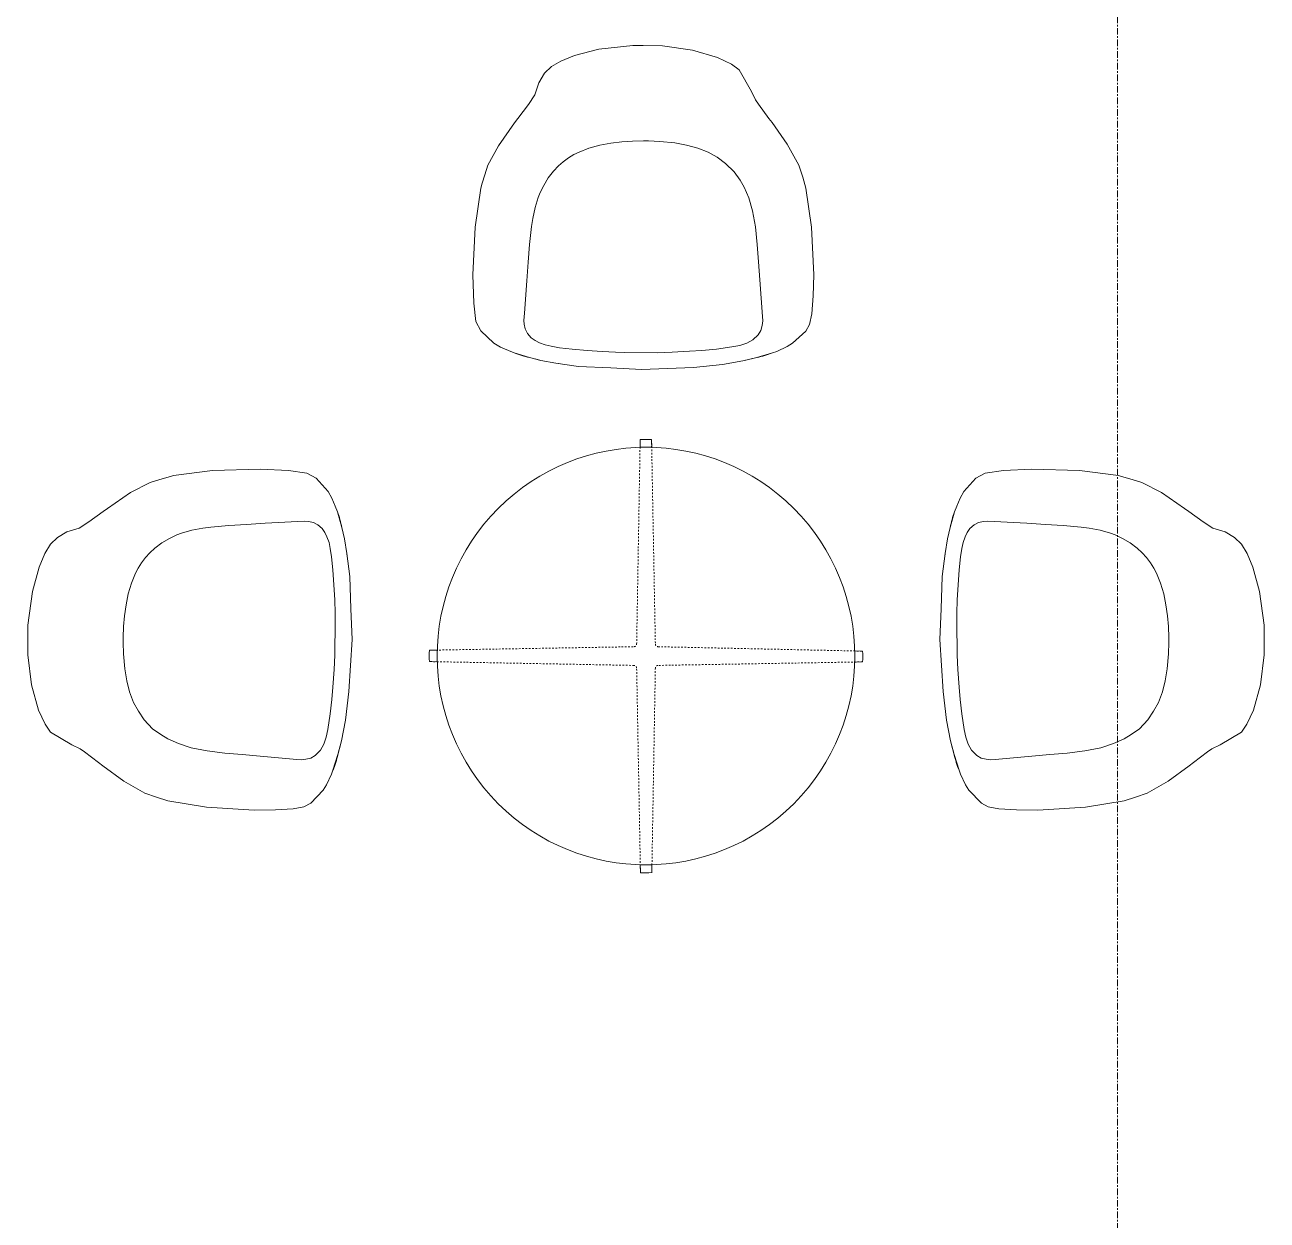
# Model space of a CAD drawing. Header units: inches. Extents: x 29752 to 31446, y 4278 to 5722.
# Drawn here: x 31275.9 to 31369.5, y 4653 to 4743.1 of the extents above; entities that cross this region are included whole.
import ezdxf

# ---------------------------------------------------------------- set-up
doc = ezdxf.new("R2010")
doc.units = ezdxf.units.IN
doc.header["$MEASUREMENT"] = 0
doc.linetypes.add('Dash', pattern=[0.25, 0.125, -0.125])
doc.linetypes.add('Grid Line 1_2_', pattern=[0.875, 0.5, -0.125, 0.125, -0.125])
for name, color, linetype, lineweight in [('I-FURN', 30, 'Continuous', 9), ('I-FURN-HDLN', 30, 'Dash', 9), ('S-GRID', 1, 'Continuous', 9)]:
    doc.layers.add(name, color=color, linetype=linetype, lineweight=lineweight)

# ---------------------------------------------------------------- blocks, each defined once
blk = doc.blocks.new('Table-Coffee-Teknion-BBCTC_Cosmos_Round-R2013 - 17 3_4_ High-5308774-FIRST FLOOR POWER _ SIGNAL')
at = {"layer": 'I-FURN'}
for p, q in [((-11.845, 11.254), (-11.436, 10.83)), ((-10.813, 11.451), (-11.237, 11.861)), ((11.239, 11.86), (10.815, 11.45)), ((11.436, 10.83), (11.845, 11.254)), ((-11.436, -10.83), (-11.845, -11.254)), ((11.813, -11.288), (11.407, -10.864)), ((-11.239, -11.86), (-10.815, -11.45)), ((10.815, -11.453), (11.237, -11.861))]:
    blk.add_line(p, q, dxfattribs=at)
for radius, start, end in [(15.748, 0, 180), (16.339, 133.45353, 136.46552), (15.75, 133.35898, 136.56026), (15.75, 43.43975, 46.63501), (16.339, 43.53449, 46.54044), (15.748, 180, 360), (15.75, 223.43974, 226.63501), (15.753, 313.35943, 316.39732), (16.339, 223.53448, 226.54044), (16.339, 313.45352, 316.30273)]:
    blk.add_arc((0, 0), radius, start, end, dxfattribs=at)
at = {"layer": 'I-FURN-HDLN'}
for p, q in [((-1.134, 0.136), (-11.845, 11.254)), ((-11.237, 11.861), (-0.137, 1.134)), ((0.137, 1.134), (11.239, 11.86)), ((11.845, 11.254), (1.134, 0.136)), ((-11.845, -11.254), (-1.132, -0.135)), ((1.139, -0.143), (11.813, -11.288)), ((-0.137, -1.134), (-11.239, -11.86)), ((11.237, -11.861), (0.139, -1.136))]:
    blk.add_line(p, q, dxfattribs=at)
for centre, start, end in [((0, 1.289), 228.59572, 311.40428), ((-1.289, 0), 319.29793, 41.40428), ((1.289, 0), 138.6476, 223.76269), ((0, -1.289), 47.57352, 131.4196)]:
    blk.add_arc(centre, 0.206, start, end, dxfattribs=at)
blk = doc.blocks.new('HermanMiller_Collection_SaibaSideChair - Conference Chair-6330111-FIRST FLOOR POWER _ SIGNAL')
at = {"layer": 'I-FURN'}
for p, q in [((-3.904, 12.146), (-3.516, 12.261)), ((-3.904, 12.146), (-3.516, 12.261)), ((-3.904, 12.146), (-3.516, 12.261)), ((-3.516, 12.261), (-0.584, 12.687)), ((-3.516, 12.261), (-0.584, 12.687)), ((-3.516, 12.261), (-0.584, 12.687)), ((-0.584, 12.687), (3.02, 12.865)), ((3.02, 12.865), (5.148, 12.781)), ((5.148, 12.781), (6.54, 12.62)), ((6.54, 12.62), (7.239, 12.249)), ((7.239, 12.249), (8.169, 11.263)), ((-6.72, 10.925), (-5.261, 11.715)), ((-5.261, 11.715), (-4.531, 11.948)), ((-5.261, 11.715), (-4.531, 11.948)), ((-5.261, 11.715), (-4.531, 11.948)), ((-4.531, 11.948), (-3.904, 12.146)), ((-4.531, 11.948), (-3.904, 12.146)), ((-4.531, 11.948), (-3.904, 12.146)), ((8.169, 11.263), (8.466, 10.768)), ((-8.439, 9.703), (-6.72, 10.925)), ((8.466, 10.768), (8.727, 10.166)), ((-9.839, 8.659), (-8.776, 9.451)), ((-8.776, 9.451), (-8.439, 9.703)), ((8.727, 10.166), (8.898, 9.743)), ((8.898, 9.743), (9.25, 8.575)), ((-10.564, 8.184), (-9.839, 8.659)), ((-0.635, 8.418), (0.72, 8.577)), ((0.72, 8.577), (2.049, 8.675)), ((2.049, 8.675), (3.468, 8.782)), ((3.468, 8.782), (5.915, 8.961)), ((5.915, 8.961), (6.448, 9.002)), ((6.448, 9.002), (6.729, 8.981)), ((6.729, 8.981), (7.095, 8.896)), ((7.095, 8.896), (7.434, 8.732)), ((7.434, 8.732), (7.758, 8.455)), ((7.758, 8.455), (7.965, 8.153)), ((9.25, 8.575), (9.463, 7.716)), ((-12.185, 7.442), (-11.466, 7.874)), ((-11.466, 7.874), (-10.564, 8.184)), ((-4.3, 7.171), (-3.731, 7.513)), ((-3.731, 7.513), (-3.187, 7.789)), ((-3.187, 7.789), (-2.821, 7.922)), ((-2.821, 7.922), (-2.054, 8.166)), ((-2.054, 8.166), (-1.226, 8.327)), ((-1.226, 8.327), (-0.635, 8.418)), ((7.965, 8.153), (8.14, 7.829)), ((8.14, 7.829), (8.299, 7.41)), ((9.356, 8.146), (9.463, 7.716)), ((9.356, 8.146), (9.463, 7.716)), ((9.463, 7.716), (9.663, 6.598)), ((9.463, 7.716), (9.663, 6.598)), ((9.463, 7.716), (9.663, 6.598)), ((-13.099, 6.229), (-12.688, 6.928)), ((-12.688, 6.928), (-12.185, 7.442)), ((-5.201, 6.399), (-4.811, 6.765)), ((-4.811, 6.765), (-4.3, 7.171)), ((8.299, 7.41), (8.4, 6.958)), ((8.4, 6.958), (8.506, 6.327)), ((9.663, 6.598), (9.695, 6.39)), ((9.663, 6.598), (9.92, 4.884)), ((9.663, 6.598), (9.92, 4.884)), ((-13.525, 5.179), (-13.099, 6.229)), ((-6.056, 5.237), (-5.798, 5.646)), ((-5.798, 5.646), (-5.511, 6.04)), ((-5.511, 6.04), (-5.201, 6.399)), ((8.506, 6.327), (8.623, 5.371)), ((-13.992, 3.349), (-13.525, 5.179)), ((-6.53, 4.105), (-6.238, 4.843)), ((-6.238, 4.843), (-6.056, 5.237)), ((8.623, 5.371), (8.727, 4.226)), ((9.92, 4.884), (10.037, 2.439)), ((-6.762, 3.282), (-6.53, 4.105)), ((8.727, 4.226), (8.802, 3.105)), ((-14.286, 0.797), (-13.992, 3.349)), ((-14.286, 0.797), (-13.992, 3.349)), ((-6.909, 2.455), (-6.762, 3.282)), ((8.802, 3.105), (8.85, 2.096)), ((-7.016, 1.629), (-6.909, 2.455)), ((8.85, 2.096), (8.866, 1.456)), ((10.037, 2.439), (10.159, 0.128)), ((-7.072, 0.819), (-7.016, 1.629)), ((8.866, 1.456), (8.885, -1.063)), ((-14.284, 0), (-14.286, 0.797)), ((-14.284, 0), (-14.286, 0.797)), ((-14.251, -1.454), (-14.284, 0)), ((-14.251, -1.454), (-14.284, 0)), ((-7.085, -0.007), (-7.072, 0.819)), ((10.159, 0.128), (9.996, -3.789)), ((-7.081, -0.393), (-7.085, -0.007)), ((-7.046, -1.242), (-7.081, -0.393)), ((-13.932, -3.704), (-14.251, -1.454)), ((-6.932, -2.377), (-7.046, -1.242)), ((8.885, -1.063), (8.847, -2.164)), ((-6.771, -3.266), (-6.932, -2.377)), ((8.847, -2.164), (8.777, -3.481)), ((-13.37, -5.601), (-13.932, -3.704)), ((-6.541, -4.103), (-6.771, -3.266)), ((8.777, -3.481), (8.72, -4.404)), ((-6.24, -4.888), (-6.541, -4.103)), ((8.72, -4.404), (8.612, -5.506)), ((9.996, -3.789), (9.765, -5.961)), ((-12.872, -6.639), (-13.37, -5.601)), ((-5.848, -5.559), (-6.24, -4.888)), ((-5.393, -6.185), (-5.848, -5.559)), ((8.612, -5.506), (8.449, -6.678)), ((-4.757, -6.851), (-5.393, -6.185)), ((9.765, -5.961), (9.491, -7.513)), ((9.765, -5.961), (9.491, -7.513)), ((9.765, -5.961), (9.491, -7.513)), ((-12.443, -7.237), (-12.872, -6.639)), ((-10.819, -8.165), (-12.443, -7.237)), ((-4.137, -7.289), (-4.757, -6.851)), ((-3.59, -7.592), (-4.137, -7.289)), ((8.346, -7.275), (8.162, -7.807)), ((8.449, -6.678), (8.346, -7.275)), ((-10.183, -8.454), (-10.819, -8.165)), ((-2.787, -7.943), (-3.59, -7.592)), ((-1.821, -8.241), (-2.787, -7.943)), ((-0.612, -8.455), (-1.821, -8.241)), ((7.918, -8.246), (7.533, -8.653)), ((8.162, -7.807), (7.918, -8.246)), ((9.491, -7.513), (9.218, -8.677)), ((9.491, -7.513), (9.218, -8.677)), ((9.491, -7.513), (9.244, -8.565)), ((-9.849, -8.674), (-10.183, -8.454)), ((-8.783, -9.458), (-9.849, -8.674)), ((0.715, -8.593), (-0.612, -8.455)), ((2.039, -8.676), (0.715, -8.593)), ((3.385, -8.793), (2.039, -8.676)), ((6.154, -8.995), (3.385, -8.793)), ((6.476, -9.012), (6.154, -8.995)), ((6.834, -8.96), (6.476, -9.012)), ((7.218, -8.864), (6.834, -8.96)), ((7.533, -8.653), (7.218, -8.864)), ((9.244, -8.565), (8.895, -9.745)), ((-8.469, -9.719), (-8.783, -9.458)), ((-6.852, -10.838), (-8.469, -9.719)), ((8.79, -10.057), (8.42, -10.848)), ((8.895, -9.745), (8.79, -10.057)), ((-5.268, -11.72), (-6.852, -10.838)), ((8.42, -10.848), (8.173, -11.255)), ((-4.362, -12.017), (-5.268, -11.72)), ((-4.362, -12.017), (-5.268, -11.72)), ((-4.362, -12.017), (-5.268, -11.72)), ((-3.512, -12.264), (-4.362, -12.017)), ((-3.512, -12.264), (-4.362, -12.017)), ((-3.512, -12.264), (-4.362, -12.017)), ((8.173, -11.255), (7.255, -12.257)), ((-0.585, -12.688), (-3.512, -12.264)), ((-0.585, -12.688), (-3.512, -12.264)), ((-0.585, -12.688), (-3.512, -12.264)), ((3.013, -12.859), (-0.585, -12.688)), ((4.607, -12.817), (3.013, -12.859)), ((5.955, -12.706), (4.607, -12.817)), ((6.749, -12.539), (5.955, -12.706)), ((7.255, -12.257), (6.749, -12.539))]:
    blk.add_line(p, q, dxfattribs=at)
for centre, radius, start, end in [((-0.693, 6.213), 10.22, 13.36691, 20.20922), ((1.182, -6.824), 8.248, 339.25871, 347.81867)]:
    blk.add_arc(centre, radius, start, end, dxfattribs=at)
blk = doc.blocks.new('HermanMiller_Collection_SaibaSideChair - Conference Chair-6330113-FIRST FLOOR POWER _ SIGNAL')
at = {"layer": 'I-FURN'}
for p, q in [((-3.512, 12.264), (-4.362, 12.017)), ((-3.512, 12.264), (-4.362, 12.017)), ((-3.512, 12.264), (-4.362, 12.017)), ((-0.585, 12.688), (-3.512, 12.264)), ((-0.585, 12.688), (-3.512, 12.264)), ((-0.585, 12.688), (-3.512, 12.264)), ((3.013, 12.859), (-0.585, 12.688)), ((4.607, 12.817), (3.013, 12.859)), ((5.955, 12.706), (4.607, 12.817)), ((6.749, 12.539), (5.955, 12.706)), ((7.255, 12.257), (6.749, 12.539)), ((8.173, 11.255), (7.255, 12.257)), ((-5.268, 11.72), (-6.852, 10.838)), ((-4.362, 12.017), (-5.268, 11.72)), ((-4.362, 12.017), (-5.268, 11.72)), ((-4.362, 12.017), (-5.268, 11.72)), ((8.42, 10.848), (8.173, 11.255)), ((-6.852, 10.838), (-8.469, 9.719)), ((8.79, 10.057), (8.42, 10.848)), ((-8.783, 9.458), (-9.849, 8.674)), ((-8.469, 9.719), (-8.783, 9.458)), ((8.895, 9.745), (8.79, 10.057)), ((9.244, 8.565), (8.895, 9.745)), ((-10.183, 8.454), (-10.819, 8.165)), ((-9.849, 8.674), (-10.183, 8.454)), ((-0.612, 8.455), (-1.821, 8.241)), ((0.715, 8.593), (-0.612, 8.455)), ((2.039, 8.676), (0.715, 8.593)), ((3.385, 8.793), (2.039, 8.676)), ((6.154, 8.995), (3.385, 8.793)), ((6.476, 9.012), (6.154, 8.995)), ((6.834, 8.96), (6.476, 9.012)), ((7.218, 8.864), (6.834, 8.96)), ((7.533, 8.653), (7.218, 8.864)), ((7.918, 8.246), (7.533, 8.653)), ((9.491, 7.513), (9.218, 8.677)), ((9.491, 7.513), (9.218, 8.677)), ((9.491, 7.513), (9.244, 8.565)), ((-10.819, 8.165), (-12.443, 7.237)), ((-3.59, 7.592), (-4.137, 7.289)), ((-2.787, 7.943), (-3.59, 7.592)), ((-1.821, 8.241), (-2.787, 7.943)), ((8.162, 7.807), (7.918, 8.246)), ((8.346, 7.275), (8.162, 7.807)), ((9.765, 5.961), (9.491, 7.513)), ((9.765, 5.961), (9.491, 7.513)), ((9.765, 5.961), (9.491, 7.513)), ((-12.872, 6.639), (-13.37, 5.601)), ((-12.443, 7.237), (-12.872, 6.639)), ((-4.757, 6.851), (-5.393, 6.185)), ((-4.137, 7.289), (-4.757, 6.851)), ((8.449, 6.678), (8.346, 7.275)), ((8.612, 5.506), (8.449, 6.678)), ((-5.393, 6.185), (-5.848, 5.559)), ((9.996, 3.789), (9.765, 5.961)), ((-13.37, 5.601), (-13.932, 3.704)), ((-6.24, 4.888), (-6.541, 4.103)), ((-5.848, 5.559), (-6.24, 4.888)), ((8.72, 4.404), (8.612, 5.506)), ((-6.541, 4.103), (-6.771, 3.266)), ((8.777, 3.481), (8.72, 4.404)), ((10.159, -0.128), (9.996, 3.789)), ((-13.932, 3.704), (-14.251, 1.454)), ((-6.771, 3.266), (-6.932, 2.377)), ((8.847, 2.164), (8.777, 3.481)), ((-6.932, 2.377), (-7.046, 1.242)), ((8.885, 1.063), (8.847, 2.164)), ((-14.251, 1.454), (-14.284, 0)), ((-14.251, 1.454), (-14.284, 0)), ((-7.046, 1.242), (-7.081, 0.393)), ((8.866, -1.456), (8.885, 1.063)), ((-7.081, 0.393), (-7.085, 0.007)), ((-7.085, 0.007), (-7.072, -0.819)), ((-14.284, 0), (-14.286, -0.797)), ((-14.284, 0), (-14.286, -0.797)), ((-14.286, -0.797), (-13.992, -3.349)), ((-14.286, -0.797), (-13.992, -3.349)), ((-7.072, -0.819), (-7.016, -1.629)), ((10.037, -2.439), (10.159, -0.128)), ((-7.016, -1.629), (-6.909, -2.455)), ((8.85, -2.096), (8.866, -1.456)), ((-6.909, -2.455), (-6.762, -3.282)), ((8.802, -3.105), (8.85, -2.096)), ((9.92, -4.884), (10.037, -2.439)), ((-13.992, -3.349), (-13.525, -5.179)), ((-6.762, -3.282), (-6.53, -4.105)), ((8.727, -4.226), (8.802, -3.105)), ((-6.53, -4.105), (-6.238, -4.843)), ((8.623, -5.371), (8.727, -4.226)), ((-13.525, -5.179), (-13.099, -6.229)), ((-6.238, -4.843), (-6.056, -5.237)), ((-6.056, -5.237), (-5.798, -5.646)), ((8.506, -6.327), (8.623, -5.371)), ((9.663, -6.598), (9.92, -4.884)), ((9.663, -6.598), (9.92, -4.884)), ((-13.099, -6.229), (-12.688, -6.928)), ((-5.798, -5.646), (-5.511, -6.04)), ((-5.511, -6.04), (-5.201, -6.399)), ((-5.201, -6.399), (-4.811, -6.765)), ((8.4, -6.958), (8.506, -6.327)), ((9.663, -6.598), (9.695, -6.39)), ((-12.688, -6.928), (-12.185, -7.442)), ((-12.185, -7.442), (-11.466, -7.874)), ((-4.811, -6.765), (-4.3, -7.171)), ((-4.3, -7.171), (-3.731, -7.513)), ((8.14, -7.829), (8.299, -7.41)), ((8.299, -7.41), (8.4, -6.958)), ((9.463, -7.716), (9.663, -6.598)), ((9.463, -7.716), (9.663, -6.598)), ((9.463, -7.716), (9.663, -6.598)), ((-11.466, -7.874), (-10.564, -8.184)), ((-10.564, -8.184), (-9.839, -8.659)), ((-3.731, -7.513), (-3.187, -7.789)), ((-3.187, -7.789), (-2.821, -7.922)), ((-2.821, -7.922), (-2.054, -8.166)), ((-2.054, -8.166), (-1.226, -8.327)), ((-1.226, -8.327), (-0.635, -8.418)), ((-0.635, -8.418), (0.72, -8.577)), ((7.758, -8.455), (7.965, -8.153)), ((7.965, -8.153), (8.14, -7.829)), ((9.25, -8.575), (9.463, -7.716)), ((9.356, -8.146), (9.463, -7.716)), ((9.356, -8.146), (9.463, -7.716)), ((-9.839, -8.659), (-8.776, -9.451)), ((0.72, -8.577), (2.049, -8.675)), ((2.049, -8.675), (3.468, -8.782)), ((3.468, -8.782), (5.915, -8.961)), ((5.915, -8.961), (6.448, -9.002)), ((6.448, -9.002), (6.729, -8.981)), ((6.729, -8.981), (7.095, -8.896)), ((7.095, -8.896), (7.434, -8.732)), ((7.434, -8.732), (7.758, -8.455)), ((8.898, -9.743), (9.25, -8.575)), ((-8.776, -9.451), (-8.439, -9.703)), ((-8.439, -9.703), (-6.72, -10.925)), ((8.466, -10.768), (8.727, -10.166)), ((8.727, -10.166), (8.898, -9.743)), ((-6.72, -10.925), (-5.261, -11.715)), ((8.169, -11.263), (8.466, -10.768)), ((-5.261, -11.715), (-4.531, -11.948)), ((-5.261, -11.715), (-4.531, -11.948)), ((-5.261, -11.715), (-4.531, -11.948)), ((-4.531, -11.948), (-3.904, -12.146)), ((-4.531, -11.948), (-3.904, -12.146)), ((-4.531, -11.948), (-3.904, -12.146)), ((-3.904, -12.146), (-3.516, -12.261)), ((-3.904, -12.146), (-3.516, -12.261)), ((-3.904, -12.146), (-3.516, -12.261)), ((7.239, -12.249), (8.169, -11.263)), ((-3.516, -12.261), (-0.584, -12.687)), ((-3.516, -12.261), (-0.584, -12.687)), ((-3.516, -12.261), (-0.584, -12.687)), ((-0.584, -12.687), (3.02, -12.865)), ((3.02, -12.865), (5.148, -12.781)), ((5.148, -12.781), (6.54, -12.62)), ((6.54, -12.62), (7.239, -12.249))]:
    blk.add_line(p, q, dxfattribs=at)
for centre, radius, start, end in [((1.182, 6.824), 8.248, 12.18133, 20.74129), ((-0.693, -6.213), 10.22, 339.79078, 346.63309)]:
    blk.add_arc(centre, radius, start, end, dxfattribs=at)

msp = doc.modelspace()

# ---------------------------------------------------------------- linework, layer by layer
at = {"layer": 'S-GRID', "linetype": 'Grid Line 1_2_'}
msp.add_line((31358.237, 4277.766), (31358.237, 5698.128), dxfattribs=at)

# ---------------------------------------------------------------- block references
at = {"layer": 'I-FURN'}
for name, p, rotation in [('HermanMiller_Collection_SaibaSideChair - Conference Chair-6330113-FIRST FLOOR POWER _ SIGNAL', (31322.487, 4727.292), 270.0000000000001), ('Table-Coffee-Teknion-BBCTC_Cosmos_Round-R2013 - 17 3_4_ High-5308774-FIRST FLOOR POWER _ SIGNAL', (31322.689, 4695.534), 45.00000000000059), ('HermanMiller_Collection_SaibaSideChair - Conference Chair-6330111-FIRST FLOOR POWER _ SIGNAL', (31290.365, 4696.824), 359.0133804473264), ('HermanMiller_Collection_SaibaSideChair - Conference Chair-6330113-FIRST FLOOR POWER _ SIGNAL', (31355.014, 4696.824), 180.9866195526736)]:
    msp.add_blockref(name, p, dxfattribs=dict(at, rotation=rotation))

doc.saveas('drawing.dxf')
